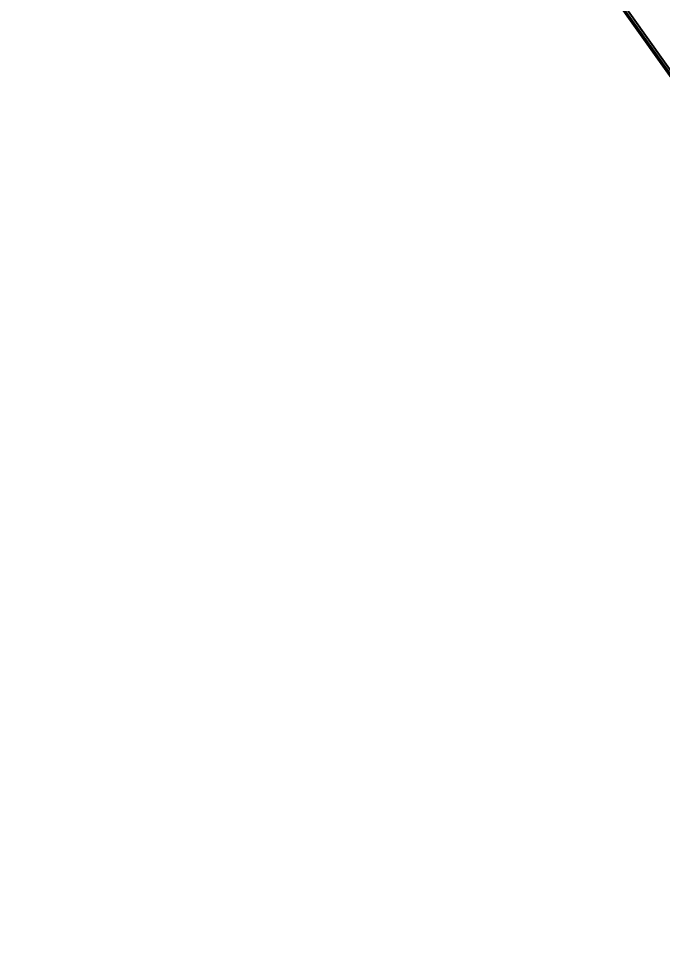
# Model space of a CAD drawing. Header units: feet. Extents: x 2321988 to 2329858, y 6722724 to 6730499.
# Drawn here: x 2326036.19 to 2326041.46, y 6726869.38 to 6726876.96 of the extents above; entities that cross this region are included whole.
import ezdxf

# ---------------------------------------------------------------- set-up
doc = ezdxf.new("R2010")
doc.units = ezdxf.units.FT
doc.header["$MEASUREMENT"] = 0
doc.header["$PDSIZE"] = 5
doc.layers.add('BESS Dimensions', color=3, linetype='Continuous')
doc.layers.add('C-BESS-EQUIPMENT', color=255, linetype='Continuous')
doc.styles.add('TG_DIMS', font='arial.ttf')
doc.dimstyles.new('TG-PROPOSED-ANNO', dxfattribs={"dimtxt": 0.1, "dimasz": 0.1, "dimexe": 0.05, "dimexo": 0.05, "dimgap": 0.02, "dimtad": 0, "dimtih": 1, "dimtoh": 1, "dimdsep": 46, "dimtxsty": 'TG_DIMS', "dimcen": 0, "dimclrd": 256, "dimclre": 256, "dimclrt": 256, "dimaunit": 1, "dimadec": 6, "dimazin": 2, "dimtfac": 1, "dimtofl": 0, "dimtmove": 1, "dimatfit": 3, "dimfxl": 1, "dimtolj": 1, "dimtzin": 0, "dimarcsym": 0})

# ---------------------------------------------------------------- blocks, each defined once
blk = doc.blocks.new('Midpoint Site Plan$0$P1730-01-0001')
at = {"color": 0, "linetype": 'ByBlock', "lineweight": -2}
for p, q in [((-39.37, 34.998), (-39.37, -34.998)), ((-39.221, 34.998), (-39.221, -34.998))]:
    blk.add_line(p, q, dxfattribs=at)
blk = doc.blocks.new('*U57')
at = {"layer": 'C-BESS-EQUIPMENT'}
blk.add_lwpolyline([(39, -39), (39, 39), (117, 39), (117, -39)], close=True, dxfattribs=at)
at = {"layer": 'C-BESS-EQUIPMENT', "rotation": 90}
blk.add_blockref('Midpoint Site Plan$0$P1730-01-0001', (78, 0), dxfattribs=at)
for points in [[(34.562, -240), (34.562, -29.975), (34.562, -28.601), (34.619, -28.247), (34.734, -27.953), (35.003, -27.593), (35.295, -27.374), (35.588, -27.247), (36, -27.185), (36.261, -27.208), (36.595, -27.311), (36.901, -27.497), (37.191, -27.807), (37.354, -28.122), (37.444, -28.622), (37.437, -240)], [(118.562, -240), (118.562, -29.975), (118.562, -28.601), (118.619, -28.247), (118.734, -27.953), (119.003, -27.593), (119.295, -27.374), (119.588, -27.247), (120, -27.185), (120.261, -27.208), (120.595, -27.311), (120.901, -27.497), (121.191, -27.807), (121.354, -28.122), (121.444, -28.622), (121.437, -240)]]:
    blk.add_wipeout(points).dxf.layer = 'C-BESS-EQUIPMENT'
blk.add_wipeout([(76.562, -240), (76.562, -29.975), (76.562, -28.601), (76.619, -28.247), (76.734, -27.953), (77.003, -27.593), (77.295, -27.374), (77.588, -27.247), (78, -27.185), (78.261, -27.208), (78.595, -27.311), (78.901, -27.497), (79.191, -27.807), (79.354, -28.122), (79.444, -28.622), (79.437, -240)]).dxf.layer = 'C-BESS-EQUIPMENT'
blk = doc.blocks.new('*D110')
at = {"layer": 'BESS Dimensions', "lineweight": -2, "transparency": 16777216}
for p, q in [((2325959.3419, 6726878.5788), (2325907.9067, 6726841.9324)), ((2325917.7814, 6726836.6894), (2325957.7158, 6726780.6393)), ((2326007.7221, 6726710.4528), (2325967.7877, 6726766.5029)), ((2326060.8878, 6726736.0536), (2326009.4525, 6726699.4072))]:
    blk.add_line(p, q, dxfattribs=at)
at = {"layer": 'BESS Dimensions', "transparency": 16777216}
for points in [[(2325919.1388, 6726837.6565), (2325916.424, 6726835.7223), (2325911.9788, 6726844.8337)], [(2326009.0794, 6726711.4199), (2326006.3647, 6726709.4857), (2326013.5247, 6726702.3085)]]:
    blk.add_solid(points, dxfattribs=at)
at = {"layer": 'Defpoints', "color": 0, "transparency": 16777216}
for p in [(2325963.414, 6726881.4801), (2326064.9599, 6726738.9549), (2326013.5247, 6726702.3085)]:
    blk.add_point(p, dxfattribs=at)
at = {"layer": 'BESS Dimensions', "transparency": 16777216, "insert": (2325962.7517, 6726773.5711), "char_height": 10, "attachment_point": 5, "style": 'TG_DIMS'}
blk.add_mtext("\\A1;175'", dxfattribs=at)

msp = doc.modelspace()

# ---------------------------------------------------------------- block references
at = {"layer": 'C-BESS-EQUIPMENT', "xscale": 0.08333333333333331, "yscale": 0.08333333333333331, "zscale": 0.08333333333333331, "rotation": 305.4689808292026}
msp.add_blockref('*U57', (2326041.4532, 6726882.2405), dxfattribs=at)

# ---------------------------------------------------------------- next in the draw order: wipeouts: each hides what was drawn before it
msp.add_wipeout([(2326040.0822, 6726884.6404), (2326073.7858, 6726837.3356), (2326073.3362, 6726837.0152), (2326039.6325, 6726884.3201)]).dxf.layer = 'C-BESS-EQUIPMENT'

# ---------------------------------------------------------------- next in the draw order: wipeouts: each hides what was drawn before it
msp.add_wipeout([(2326036.0101, 6726881.739), (2326069.7137, 6726834.4343), (2326069.264, 6726834.1139), (2326035.5604, 6726881.4188)]).dxf.layer = 'C-BESS-EQUIPMENT'

# ---------------------------------------------------------------- next in the draw order: dimensions: what is measured, and where the dimension line sits
at = {"layer": 'BESS Dimensions'}
dim = msp.add_aligned_dim(p1=(2325963.414, 6726881.4801), p2=(2326064.9599, 6726738.9549), distance=-63.1549, dimstyle='TG-PROPOSED-ANNO', override={"dimscale": 50, "dimpost": "'"}, dxfattribs=at)
dim.commit()
dim.dimension.update_dxf_attribs({"geometry": '*D110', "text_midpoint": (2325962.7517, 6726773.5711)})

doc.saveas('drawing.dxf')
